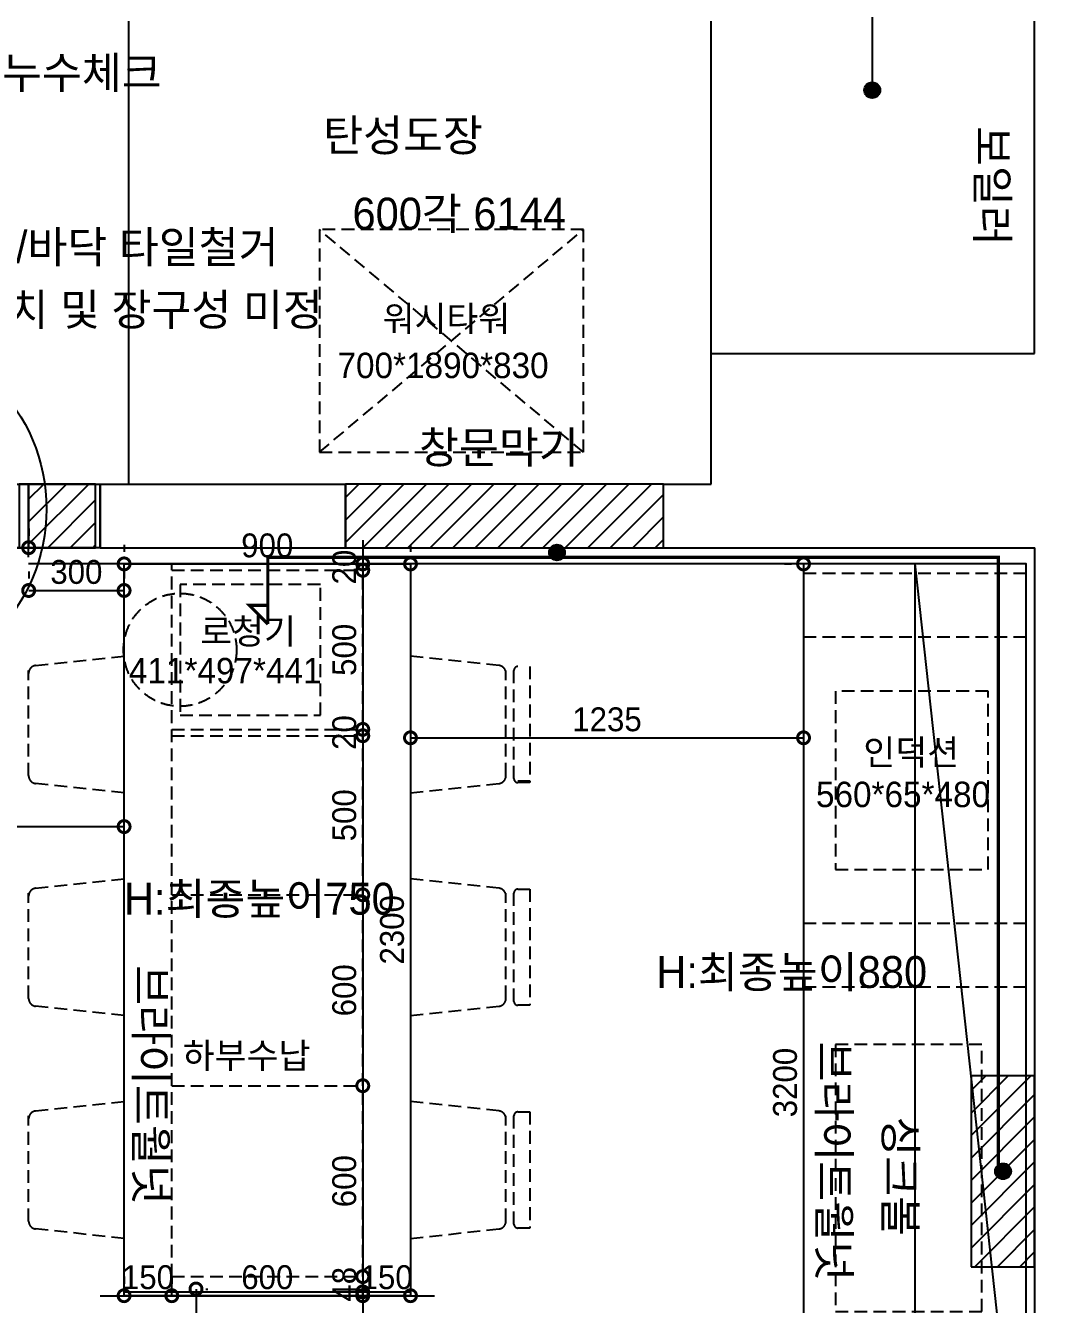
# Model space of a CAD drawing. Header units: inches. Extents: x -55157 to -7160, y -122257 to -52101.
# Drawn here: x -45033 to -41778, y -92090 to -88070 of the extents above; entities that cross this region are included whole.
import ezdxf

# ---------------------------------------------------------------- set-up
doc = ezdxf.new("R2010")
doc.units = ezdxf.units.IN
doc.header["$LTSCALE"] = 50
doc.header["$MEASUREMENT"] = 0
doc.linetypes.add('DH-HID2', pattern=[1.2, 0.8, -0.4])
doc.linetypes.add('HID', pattern=[2.5, 1.5, -1])
for name, color, linetype in [('0-ELC TEXT', 7, 'Continuous'), ('03-WAL NEW', 3, 'Continuous'), ('06-FUR', 6, 'Continuous'), ('07-DIM WAL', 5, 'Continuous'), ('3.기호.계단선', 30, 'Continuous'), ('CO-DO-FR', 7, 'Continuous'), ('FU-FURM', 251, 'DH-HID2'), ('Layer 1', 7, 'Continuous'), ('도면층2', 2, 'Continuous'), ('도면층4', 4, 'Continuous'), ('설비', 140, 'Continuous')]:
    doc.layers.add(name, color=color, linetype=linetype)
doc.styles.add('스타일1', font='HY울릉도M.TTF')
doc.styles.add('코레일둥고', font='Korail_Round_Gothic_Medium.ttf')
doc.dimstyles.new('30', dxfattribs={"dimscale": 30, "dimtxt": 2.5, "dimasz": 2.5, "dimexe": 1.25, "dimexo": 2, "dimtad": 1, "dimdec": 0, "dimtxsty": '스타일1', "dimblk": 'DOTSMALL', "dimcen": 2.5, "dimclrd": 1, "dimclre": 1, "dimclrt": 2, "dimadec": 0, "dimazin": 0, "dimtfac": 1, "dimtix": 1, "dimtmove": 0, "dimatfit": 3, "dimldrblk": 'DOTSMALL', "dimfxl": 1.25, "dimarcsym": 0})
pattern_1 = [(45, (-35, -34106.21), (-35.35534, 35.35534), [])]

# ---------------------------------------------------------------- blocks, each defined once
blk = doc.blocks.new('vudauseh')
at = {"layer": '3.기호.계단선'}
h = blk.add_hatch(color=256, dxfattribs=at)
edge = h.paths.add_edge_path()
edge.add_arc((-43362.7, -55620.2), 25, 0, 360)
h = blk.add_hatch(dxfattribs=at)
h.set_pattern_fill('_USER', color=256, scale=50, angle=45, style=0, pattern_type=0)
h.set_pattern_definition([(45, (0, 0), (-35.35534, 35.35534), [])])
h.paths.add_polyline_path([(-42061.7, -57865.2), (-41861.7, -57865.2), (-41861.7, -57265.2), (-42061.7, -57265.2)])
h = blk.add_hatch(color=256, dxfattribs=at)
edge = h.paths.add_edge_path()
edge.add_arc((-41961, -57565.2), 25, 0, 360)
blk.add_lwpolyline([(-42061.7, -57865.2), (-41861.7, -57865.2), (-41861.7, -57265.2), (-42061.7, -57265.2)], close=True, dxfattribs=at)
for centre in [(-43362.7, -55620.2), (-41961, -57565.2)]:
    blk.add_circle(centre, 25, dxfattribs=at)
at = {"layer": 'Layer 1'}
for p, q in [((-44707.7, -55405.2), (-44707.7, -53950.2)), ((-42877.7, -54995.2), (-42877.7, -53950.2))]:
    blk.add_line(p, q, dxfattribs=at)
at = {"layer": '도면층2'}
for p, q in [((-41861.7, -54995.2), (-41861.7, -53950.2)), ((-42877.7, -55405.2), (-42877.7, -54995.2)), ((-42877.7, -54995.2), (-41861.7, -54995.2)), ((-44797.7, -55605.2), (-44797.7, -55405.2)), ((-44797.7, -55405.2), (-44027.7, -55405.2)), ((-44797.7, -55605.2), (-44797.7, -55405.2)), ((-44027.7, -55605.2), (-44027.7, -55405.2)), ((-44027.7, -55605.2), (-44027.7, -55405.2)), ((-43027.7, -55605.2), (-43027.7, -55405.2)), ((-43027.7, -55405.2), (-42877.7, -55405.2)), ((-43027.7, -55605.2), (-43027.7, -55405.2)), ((-44797.7, -55605.2), (-44027.7, -55605.2)), ((-43027.7, -55605.2), (-41861, -55605.2)), ((-41861, -58865.2), (-41861, -55605.2))]:
    blk.add_line(p, q, dxfattribs=at)
at = {"layer": '도면층4'}
for p, q in [((-44797.7, -55605.2), (-44797.7, -55405.2)), ((-43027.7, -55405.2), (-44027.7, -55405.2)), ((-44027.7, -55405.2), (-44027.7, -55605.2)), ((-43027.7, -55605.2), (-43027.7, -55405.2)), ((-44027.7, -55605.2), (-43027.7, -55605.2))]:
    blk.add_line(p, q, dxfattribs=at)
blk.add_lwpolyline([(-44797.7, -55605.2), (-47012.7, -55605.2), (-47012.7, -55405.2), (-44797.7, -55405.2)], close=True, dxfattribs=at)
blk = doc.blocks.new('_DOTSMALL')
at = {"color": 0, "linetype": 'ByBlock', "const_width": 0.5}
blk.add_lwpolyline([(-0.0625, 0, 1), (0.0625, 0, 1)], format="xyb", close=True, dxfattribs=at)
blk = doc.blocks.new('*D253')
at = {"layer": '07-DIM WAL', "color": 1, "lineweight": -2, "transparency": 16777216}
for p, q in [((-43883, -89762.4), (-43860.5, -89762.4)), ((-43823, -89762.4), (-43823, -92062.4)), ((-43883, -92062.4), (-43860.5, -92062.4))]:
    blk.add_line(p, q, dxfattribs=at)
at = {"layer": 'Defpoints', "color": 0, "transparency": 16777216}
for p in [(-43823, -89762.4), (-43823, -92062.4), (-43823, -92062.4)]:
    blk.add_point(p, dxfattribs=at)
at = {"layer": '07-DIM WAL', "color": 1, "lineweight": -2, "transparency": 16777216, "xscale": 75, "yscale": 75, "zscale": 75}
for p, rotation in [((-43823, -89762.4), 90), ((-43823, -92062.4), 270)]:
    blk.add_blockref('_DOTSMALL', p, dxfattribs=dict(at, rotation=rotation))
at = {"layer": '07-DIM WAL', "color": 2, "transparency": 16777216, "insert": (-43880.7, -90912.4), "char_height": 75, "attachment_point": 5, "rotation": 90, "style": '스타일1'}
blk.add_mtext('2300', dxfattribs=at)
blk = doc.blocks.new('*D254')
at = {"layer": '07-DIM WAL', "color": 1, "lineweight": -2, "transparency": 16777216}
for p, q in [((-44723, -89702.4), (-44723, -89724.9)), ((-43823, -89702.4), (-43823, -89724.9)), ((-43823, -89762.4), (-44723, -89762.4))]:
    blk.add_line(p, q, dxfattribs=at)
at = {"layer": 'Defpoints', "color": 0, "transparency": 16777216}
for p in [(-44723, -89762.4), (-44723, -89762.4), (-43823, -89762.4)]:
    blk.add_point(p, dxfattribs=at)
at = {"layer": '07-DIM WAL', "color": 1, "lineweight": -2, "transparency": 16777216, "xscale": 75, "yscale": 75, "zscale": 75, "rotation": 180}
blk.add_blockref('_DOTSMALL', (-44723, -89762.4), dxfattribs=at)
at = {"layer": '07-DIM WAL', "color": 1, "lineweight": -2, "transparency": 16777216, "xscale": 75, "yscale": 75, "zscale": 75}
blk.add_blockref('_DOTSMALL', (-43823, -89762.4), dxfattribs=at)
at = {"layer": '07-DIM WAL', "color": 2, "transparency": 16777216, "insert": (-44273, -89704.7), "char_height": 75, "attachment_point": 5, "style": '스타일1'}
blk.add_mtext('900', dxfattribs=at)
blk = doc.blocks.new('*D255')
at = {"layer": '07-DIM WAL', "color": 1, "lineweight": -2, "transparency": 16777216}
for p, q in [((-46272.7, -90528), (-46272.7, -90550.5)), ((-44723, -90897.5), (-44723, -90550.5)), ((-46272.7, -90588), (-44723, -90588))]:
    blk.add_line(p, q, dxfattribs=at)
at = {"layer": 'Defpoints', "color": 0, "transparency": 16777216}
for p in [(-46272.7, -90588), (-44723, -90588), (-44723, -90957.5)]:
    blk.add_point(p, dxfattribs=at)
at = {"layer": '07-DIM WAL', "color": 1, "lineweight": -2, "transparency": 16777216, "xscale": 75, "yscale": 75, "zscale": 75, "rotation": 180}
blk.add_blockref('_DOTSMALL', (-46272.7, -90588), dxfattribs=at)
at = {"layer": '07-DIM WAL', "color": 1, "lineweight": -2, "transparency": 16777216, "xscale": 75, "yscale": 75, "zscale": 75}
blk.add_blockref('_DOTSMALL', (-44723, -90588), dxfattribs=at)
at = {"layer": '07-DIM WAL', "color": 2, "transparency": 16777216, "insert": (-45497.8, -90530.2), "char_height": 75, "attachment_point": 5, "style": '스타일1'}
blk.add_mtext('1550', dxfattribs=at)
blk = doc.blocks.new('*D256')
at = {"layer": '07-DIM WAL', "color": 1, "lineweight": -2, "transparency": 16777216}
for p, q in [((-44497, -92041.4), (-44497, -92871.4)), ((-44466, -92041.4), (-44459.5, -92041.4)), ((-44437, -92871.4), (-44459.5, -92871.4))]:
    blk.add_line(p, q, dxfattribs=at)
at = {"layer": 'Defpoints', "color": 0, "transparency": 16777216}
for p in [(-44526, -92041.4), (-44497, -92871.4), (-44497, -92871.4)]:
    blk.add_point(p, dxfattribs=at)
at = {"layer": '07-DIM WAL', "color": 1, "lineweight": -2, "transparency": 16777216, "xscale": 75, "yscale": 75, "zscale": 75}
for p, rotation in [((-44497, -92041.4), 90), ((-44497, -92871.4), 270)]:
    blk.add_blockref('_DOTSMALL', p, dxfattribs=dict(at, rotation=rotation))
at = {"layer": '07-DIM WAL', "color": 2, "transparency": 16777216, "insert": (-44554.8, -92456.4), "char_height": 75, "attachment_point": 5, "rotation": 90, "style": '스타일1'}
blk.add_mtext('830', dxfattribs=at)
blk = doc.blocks.new('*D257')
at = {"layer": '07-DIM WAL', "color": 1, "lineweight": -2, "transparency": 16777216}
for p, q in [((-44723, -92002.4), (-44723, -92024.9)), ((-44573, -92002.4), (-44573, -92024.9)), ((-44798, -92062.4), (-44498, -92062.4))]:
    blk.add_line(p, q, dxfattribs=at)
at = {"layer": 'Defpoints', "color": 0, "transparency": 16777216}
for p in [(-44723, -92062.4), (-44573, -92062.4), (-44573, -92062.4)]:
    blk.add_point(p, dxfattribs=at)
at = {"layer": '07-DIM WAL', "color": 1, "lineweight": -2, "transparency": 16777216, "xscale": 75, "yscale": 75, "zscale": 75}
blk.add_blockref('_DOTSMALL', (-44723, -92062.4), dxfattribs=at)
at = {"layer": '07-DIM WAL', "color": 1, "lineweight": -2, "transparency": 16777216, "xscale": 75, "yscale": 75, "zscale": 75, "rotation": 180}
blk.add_blockref('_DOTSMALL', (-44573, -92062.4), dxfattribs=at)
at = {"layer": '07-DIM WAL', "color": 2, "transparency": 16777216, "insert": (-44648, -92004.7), "char_height": 75, "attachment_point": 5, "style": '스타일1'}
blk.add_mtext('150', dxfattribs=at)
blk = doc.blocks.new('*D258')
at = {"layer": '07-DIM WAL', "color": 1, "lineweight": -2, "transparency": 16777216}
for p, q in [((-44573, -92002.4), (-44573, -92024.9)), ((-43973, -92002.4), (-43973, -92024.9)), ((-44573, -92062.4), (-43973, -92062.4))]:
    blk.add_line(p, q, dxfattribs=at)
at = {"layer": 'Defpoints', "color": 0, "transparency": 16777216}
for p in [(-44573, -92062.4), (-43973, -92062.4), (-43973, -92062.4)]:
    blk.add_point(p, dxfattribs=at)
at = {"layer": '07-DIM WAL', "color": 1, "lineweight": -2, "transparency": 16777216, "xscale": 75, "yscale": 75, "zscale": 75, "rotation": 180}
blk.add_blockref('_DOTSMALL', (-44573, -92062.4), dxfattribs=at)
at = {"layer": '07-DIM WAL', "color": 1, "lineweight": -2, "transparency": 16777216, "xscale": 75, "yscale": 75, "zscale": 75}
blk.add_blockref('_DOTSMALL', (-43973, -92062.4), dxfattribs=at)
at = {"layer": '07-DIM WAL', "color": 2, "transparency": 16777216, "insert": (-44273, -92004.7), "char_height": 75, "attachment_point": 5, "style": '스타일1'}
blk.add_mtext('600', dxfattribs=at)
blk = doc.blocks.new('*D259')
at = {"layer": '07-DIM WAL', "color": 1, "lineweight": -2, "transparency": 16777216}
for p, q in [((-43973, -92002.4), (-43973, -92024.9)), ((-43823, -92002.4), (-43823, -92024.9)), ((-44048, -92062.4), (-43748, -92062.4))]:
    blk.add_line(p, q, dxfattribs=at)
at = {"layer": 'Defpoints', "color": 0, "transparency": 16777216}
for p in [(-43973, -92062.4), (-43823, -92062.4), (-43823, -92062.4)]:
    blk.add_point(p, dxfattribs=at)
at = {"layer": '07-DIM WAL', "color": 1, "lineweight": -2, "transparency": 16777216, "xscale": 75, "yscale": 75, "zscale": 75}
blk.add_blockref('_DOTSMALL', (-43973, -92062.4), dxfattribs=at)
at = {"layer": '07-DIM WAL', "color": 1, "lineweight": -2, "transparency": 16777216, "xscale": 75, "yscale": 75, "zscale": 75, "rotation": 180}
blk.add_blockref('_DOTSMALL', (-43823, -92062.4), dxfattribs=at)
at = {"layer": '07-DIM WAL', "color": 2, "transparency": 16777216, "insert": (-43898, -92004.7), "char_height": 75, "attachment_point": 5, "style": '스타일1'}
blk.add_mtext('150', dxfattribs=at)
blk = doc.blocks.new('*D355')
at = {"layer": '07-DIM WAL', "color": 1, "lineweight": -2, "transparency": 16777216}
for p, q in [((-46022.8, -89651.4), (-46022.8, -89673.9)), ((-45022.8, -89651.4), (-45022.8, -89673.9)), ((-46022.8, -89711.4), (-45022.8, -89711.4))]:
    blk.add_line(p, q, dxfattribs=at)
at = {"layer": 'Defpoints', "color": 0, "transparency": 16777216}
for p in [(-46022.8, -89711.4), (-45022.8, -89711.4), (-45022.8, -89711.4)]:
    blk.add_point(p, dxfattribs=at)
at = {"layer": '07-DIM WAL', "color": 1, "lineweight": -2, "transparency": 16777216, "xscale": 75, "yscale": 75, "zscale": 75, "rotation": 180}
blk.add_blockref('_DOTSMALL', (-46022.8, -89711.4), dxfattribs=at)
at = {"layer": '07-DIM WAL', "color": 1, "lineweight": -2, "transparency": 16777216, "xscale": 75, "yscale": 75, "zscale": 75}
blk.add_blockref('_DOTSMALL', (-45022.8, -89711.4), dxfattribs=at)
at = {"layer": '07-DIM WAL', "color": 2, "transparency": 16777216, "insert": (-45522.8, -89653.7), "char_height": 75, "attachment_point": 5, "style": '스타일1'}
blk.add_mtext('1000', dxfattribs=at)
blk = doc.blocks.new('*D356')
at = {"layer": '07-DIM WAL', "color": 1, "lineweight": -2, "transparency": 16777216}
for p, q in [((-45022.8, -89785.9), (-45022.8, -89808.4)), ((-44723, -89785.9), (-44723, -89808.4)), ((-45022.8, -89845.9), (-44723, -89845.9))]:
    blk.add_line(p, q, dxfattribs=at)
at = {"layer": 'Defpoints', "color": 0, "transparency": 16777216}
for p in [(-45022.8, -89845.9), (-44723, -89845.9), (-44723, -89845.9)]:
    blk.add_point(p, dxfattribs=at)
at = {"layer": '07-DIM WAL', "color": 1, "lineweight": -2, "transparency": 16777216, "xscale": 75, "yscale": 75, "zscale": 75, "rotation": 180}
blk.add_blockref('_DOTSMALL', (-45022.8, -89845.9), dxfattribs=at)
at = {"layer": '07-DIM WAL', "color": 1, "lineweight": -2, "transparency": 16777216, "xscale": 75, "yscale": 75, "zscale": 75}
blk.add_blockref('_DOTSMALL', (-44723, -89845.9), dxfattribs=at)
at = {"layer": '07-DIM WAL', "color": 2, "transparency": 16777216, "insert": (-44872.9, -89788.1), "char_height": 75, "attachment_point": 5, "style": '스타일1'}
blk.add_mtext('300', dxfattribs=at)
blk = doc.blocks.new('*D398')
at = {"layer": '07-DIM WAL', "color": 1, "lineweight": -2, "transparency": 16777216}
for p, q in [((-42648, -89762.4), (-42625.5, -89762.4)), ((-42588, -89762.4), (-42588, -92962.4)), ((-42648, -92962.4), (-42625.5, -92962.4))]:
    blk.add_line(p, q, dxfattribs=at)
at = {"layer": 'Defpoints', "color": 0, "transparency": 16777216}
for p in [(-42588, -89762.4), (-42588, -92962.4), (-42588, -92962.4)]:
    blk.add_point(p, dxfattribs=at)
at = {"layer": '07-DIM WAL', "color": 1, "lineweight": -2, "transparency": 16777216, "xscale": 75, "yscale": 75, "zscale": 75}
for p, rotation in [((-42588, -89762.4), 90), ((-42588, -92962.4), 270)]:
    blk.add_blockref('_DOTSMALL', p, dxfattribs=dict(at, rotation=rotation))
at = {"layer": '07-DIM WAL', "color": 2, "transparency": 16777216, "insert": (-42645.7, -91392.4), "char_height": 75, "attachment_point": 5, "rotation": 90, "style": '스타일1'}
blk.add_mtext('3200', dxfattribs=at)
blk = doc.blocks.new('*D405')
at = {"layer": '07-DIM WAL', "color": 1, "lineweight": -2, "transparency": 16777216}
for p, q in [((-43973, -89687.4), (-43973, -89857.4)), ((-44033, -89762.4), (-44010.5, -89762.4)), ((-44033, -89782.4), (-44010.5, -89782.4))]:
    blk.add_line(p, q, dxfattribs=at)
at = {"layer": 'Defpoints', "color": 0, "transparency": 16777216}
for p in [(-43973, -89762.4), (-43973, -89782.4), (-43973, -89782.4)]:
    blk.add_point(p, dxfattribs=at)
at = {"layer": '07-DIM WAL', "color": 1, "lineweight": -2, "transparency": 16777216, "xscale": 75, "yscale": 75, "zscale": 75}
for p, rotation in [((-43973, -89762.4), 270), ((-43973, -89782.4), 90)]:
    blk.add_blockref('_DOTSMALL', p, dxfattribs=dict(at, rotation=rotation))
at = {"layer": '07-DIM WAL', "color": 2, "transparency": 16777216, "insert": (-44030.7, -89772.4), "char_height": 75, "attachment_point": 5, "rotation": 90, "style": '스타일1'}
blk.add_mtext('20', dxfattribs=at)
blk = doc.blocks.new('*D406')
at = {"layer": '07-DIM WAL', "color": 1, "lineweight": -2, "transparency": 16777216}
for p, q in [((-44033, -89782.4), (-44010.5, -89782.4)), ((-43973, -89782.4), (-43973, -90282.4)), ((-44033, -90282.4), (-44010.5, -90282.4))]:
    blk.add_line(p, q, dxfattribs=at)
at = {"layer": 'Defpoints', "color": 0, "transparency": 16777216}
for p in [(-43973, -89782.4), (-43973, -90282.4), (-43973, -90282.4)]:
    blk.add_point(p, dxfattribs=at)
at = {"layer": '07-DIM WAL', "color": 1, "lineweight": -2, "transparency": 16777216, "xscale": 75, "yscale": 75, "zscale": 75}
for p, rotation in [((-43973, -89782.4), 90), ((-43973, -90282.4), 270)]:
    blk.add_blockref('_DOTSMALL', p, dxfattribs=dict(at, rotation=rotation))
at = {"layer": '07-DIM WAL', "color": 2, "transparency": 16777216, "insert": (-44030.7, -90032.4), "char_height": 75, "attachment_point": 5, "rotation": 90, "style": '스타일1'}
blk.add_mtext('500', dxfattribs=at)
blk = doc.blocks.new('*D407')
at = {"layer": '07-DIM WAL', "color": 1, "lineweight": -2, "transparency": 16777216}
for p, q in [((-43973, -90207.4), (-43973, -90377.4)), ((-44033, -90282.4), (-44010.5, -90282.4)), ((-44033, -90302.4), (-44010.5, -90302.4))]:
    blk.add_line(p, q, dxfattribs=at)
at = {"layer": 'Defpoints', "color": 0, "transparency": 16777216}
for p in [(-43973, -90282.4), (-43973, -90302.4), (-43973, -90302.4)]:
    blk.add_point(p, dxfattribs=at)
at = {"layer": '07-DIM WAL', "color": 1, "lineweight": -2, "transparency": 16777216, "xscale": 75, "yscale": 75, "zscale": 75}
for p, rotation in [((-43973, -90282.4), 270), ((-43973, -90302.4), 90)]:
    blk.add_blockref('_DOTSMALL', p, dxfattribs=dict(at, rotation=rotation))
at = {"layer": '07-DIM WAL', "color": 2, "transparency": 16777216, "insert": (-44030.7, -90292.4), "char_height": 75, "attachment_point": 5, "rotation": 90, "style": '스타일1'}
blk.add_mtext('20', dxfattribs=at)
blk = doc.blocks.new('*D408')
at = {"layer": '07-DIM WAL', "color": 1, "lineweight": -2, "transparency": 16777216}
for p, q in [((-44033, -90302.4), (-44010.5, -90302.4)), ((-43973, -90302.4), (-43973, -90802.4)), ((-44033, -90802.4), (-44010.5, -90802.4))]:
    blk.add_line(p, q, dxfattribs=at)
at = {"layer": 'Defpoints', "color": 0, "transparency": 16777216}
for p in [(-43973, -90302.4), (-43973, -90802.4), (-43973, -90802.4)]:
    blk.add_point(p, dxfattribs=at)
at = {"layer": '07-DIM WAL', "color": 1, "lineweight": -2, "transparency": 16777216, "xscale": 75, "yscale": 75, "zscale": 75}
for p, rotation in [((-43973, -90302.4), 90), ((-43973, -90802.4), 270)]:
    blk.add_blockref('_DOTSMALL', p, dxfattribs=dict(at, rotation=rotation))
at = {"layer": '07-DIM WAL', "color": 2, "transparency": 16777216, "insert": (-44030.7, -90552.4), "char_height": 75, "attachment_point": 5, "rotation": 90, "style": '스타일1'}
blk.add_mtext('500', dxfattribs=at)
blk = doc.blocks.new('*D409')
at = {"layer": '07-DIM WAL', "color": 1, "lineweight": -2, "transparency": 16777216}
for p, q in [((-44033, -90802.4), (-44010.5, -90802.4)), ((-43973, -90802.4), (-43973, -91402.4)), ((-44033, -91402.4), (-44010.5, -91402.4))]:
    blk.add_line(p, q, dxfattribs=at)
at = {"layer": 'Defpoints', "color": 0, "transparency": 16777216}
for p in [(-43973, -90802.4), (-43973, -91402.4), (-43973, -91402.4)]:
    blk.add_point(p, dxfattribs=at)
at = {"layer": '07-DIM WAL', "color": 1, "lineweight": -2, "transparency": 16777216, "xscale": 75, "yscale": 75, "zscale": 75}
for p, rotation in [((-43973, -90802.4), 90), ((-43973, -91402.4), 270)]:
    blk.add_blockref('_DOTSMALL', p, dxfattribs=dict(at, rotation=rotation))
at = {"layer": '07-DIM WAL', "color": 2, "transparency": 16777216, "insert": (-44030.8, -91102.4), "char_height": 75, "attachment_point": 5, "rotation": 90, "style": '스타일1'}
blk.add_mtext('600', dxfattribs=at)
blk = doc.blocks.new('*D410')
at = {"layer": '07-DIM WAL', "color": 1, "lineweight": -2, "transparency": 16777216}
for p, q in [((-44033, -91402.4), (-44010.5, -91402.4)), ((-43973, -91402.4), (-43973, -92002.4)), ((-44033, -92002.4), (-44010.5, -92002.4))]:
    blk.add_line(p, q, dxfattribs=at)
at = {"layer": 'Defpoints', "color": 0, "transparency": 16777216}
for p in [(-43973, -91402.4), (-43973, -92002.4), (-43973, -92002.4)]:
    blk.add_point(p, dxfattribs=at)
at = {"layer": '07-DIM WAL', "color": 1, "lineweight": -2, "transparency": 16777216, "xscale": 75, "yscale": 75, "zscale": 75}
for p, rotation in [((-43973, -91402.4), 90), ((-43973, -92002.4), 270)]:
    blk.add_blockref('_DOTSMALL', p, dxfattribs=dict(at, rotation=rotation))
at = {"layer": '07-DIM WAL', "color": 2, "transparency": 16777216, "insert": (-44030.8, -91702.4), "char_height": 75, "attachment_point": 5, "rotation": 90, "style": '스타일1'}
blk.add_mtext('600', dxfattribs=at)
blk = doc.blocks.new('*D411')
at = {"layer": '07-DIM WAL', "color": 1, "lineweight": -2, "transparency": 16777216}
for p, q in [((-43973, -91927.4), (-43973, -92125.4)), ((-44033, -92002.4), (-44010.5, -92002.4)), ((-44033, -92050.4), (-44010.5, -92050.4))]:
    blk.add_line(p, q, dxfattribs=at)
at = {"layer": 'Defpoints', "color": 0, "transparency": 16777216}
for p in [(-43973, -92002.4), (-43973, -92050.4), (-43973, -92050.4)]:
    blk.add_point(p, dxfattribs=at)
at = {"layer": '07-DIM WAL', "color": 1, "lineweight": -2, "transparency": 16777216, "xscale": 75, "yscale": 75, "zscale": 75}
for p, rotation in [((-43973, -92002.4), 270), ((-43973, -92050.4), 90)]:
    blk.add_blockref('_DOTSMALL', p, dxfattribs=dict(at, rotation=rotation))
at = {"layer": '07-DIM WAL', "color": 2, "transparency": 16777216, "insert": (-44030.7, -92026.4), "char_height": 75, "attachment_point": 5, "rotation": 90, "style": '스타일1'}
blk.add_mtext('48', dxfattribs=at)
blk = doc.blocks.new('*D442')
at = {"layer": '07-DIM WAL', "color": 1, "lineweight": -2, "transparency": 16777216}
for p, q in [((-43823, -90249), (-43823, -90271.5)), ((-42588, -90249), (-42588, -90271.5)), ((-43823, -90309), (-42588, -90309))]:
    blk.add_line(p, q, dxfattribs=at)
at = {"layer": 'Defpoints', "color": 0, "transparency": 16777216}
for p in [(-43823, -90309), (-42588, -90309), (-42588, -90309)]:
    blk.add_point(p, dxfattribs=at)
at = {"layer": '07-DIM WAL', "color": 1, "lineweight": -2, "transparency": 16777216, "xscale": 75, "yscale": 75, "zscale": 75, "rotation": 180}
blk.add_blockref('_DOTSMALL', (-43823, -90309), dxfattribs=at)
at = {"layer": '07-DIM WAL', "color": 1, "lineweight": -2, "transparency": 16777216, "xscale": 75, "yscale": 75, "zscale": 75}
blk.add_blockref('_DOTSMALL', (-42588, -90309), dxfattribs=at)
at = {"layer": '07-DIM WAL', "color": 2, "transparency": 16777216, "insert": (-43205.5, -90251.3), "char_height": 75, "attachment_point": 5, "style": '스타일1'}
blk.add_mtext('1235', dxfattribs=at)

msp = doc.modelspace()

# ---------------------------------------------------------------- hatches: boundary and pattern name
at = {"layer": '0-ELC TEXT'}
h = msp.add_hatch(color=256, dxfattribs=at)
h.dxf.hatch_style = 1
edge = h.paths.add_edge_path()
edge.add_arc((-42372.131, -88273.479), 25, 90, 450)
h = msp.add_hatch(color=256, dxfattribs=at)
h.dxf.hatch_style = 1
edge = h.paths.add_edge_path()
edge.add_arc((-42372.131, -88273.479), 25, 90, 450)
at = {"layer": '03-WAL NEW'}
h = msp.add_hatch(dxfattribs=at)
h.set_pattern_fill('_USER', color=256, scale=50, angle=45, pattern_type=0)
h.set_pattern_definition(pattern_1)
h.paths.add_polyline_path([(-44812.686, -89511.45), (-45022.826, -89511.45), (-45022.826, -89711.45), (-44812.686, -89711.45)])
h = msp.add_hatch(dxfattribs=at)
h.set_pattern_fill('_USER', color=256, scale=50, angle=45, pattern_type=0)
h.set_pattern_definition(pattern_1)
h.paths.add_polyline_path([(-43027.686, -89711.45), (-43027.686, -89511.45), (-44027.686, -89511.45), (-44027.686, -89711.45)])

# ---------------------------------------------------------------- linework, layer by layer
at = {"layer": '0-ELC TEXT'}
msp.add_lwpolyline([(-41378.435, -87488.95), (-42372.131, -87488.95), (-42372.131, -88273.479)], dxfattribs=at)
msp.add_circle((-42372.131, -88273.479), 25, dxfattribs=at)
msp.add_circle((-42372.131, -88273.479), 25, dxfattribs=at)
at = {"layer": '03-WAL NEW'}
msp.add_lwpolyline([(-44812.686, -89511.45), (-45022.826, -89511.45), (-45022.826, -89711.45), (-44812.686, -89711.45)], close=True, dxfattribs=at)
at = {"layer": '06-FUR'}
msp.add_line((-44722.967, -92050.45), (-43822.967, -92050.45), dxfattribs=at)
for points in [[(-43822.967, -92062.45), (-44722.967, -92062.45), (-44722.967, -89762.45), (-43822.967, -89762.45)], [(-42587.967, -89762.45), (-42587.967, -92962.45), (-41887.967, -92962.45), (-41887.967, -89762.45)]]:
    msp.add_lwpolyline(points, close=True, dxfattribs=at)
for points in [[(-42237.967, -89762.45), (-41887.967, -92962.45)], [(-42237.967, -89762.45), (-42237.967, -92962.45)]]:
    msp.add_lwpolyline(points, dxfattribs=at)
at = {"layer": '3.기호.계단선'}
msp.add_line((-45022.826, -89741.45), (-45022.826, -89711.45), dxfattribs=at)
at = {"layer": '3.기호.계단선', "linetype": 'HID', "const_width": 10}
for points in [[(-41975.967, -91671.45), (-41975.967, -89741.459), (-44271.046, -89741.459), (-44271.046, -89951.612)], [(-44271.046, -89951.612), (-44329.15, -89892.601), (-44271.046, -89892.601)]]:
    msp.add_lwpolyline(points, dxfattribs=at)
at = {"layer": '3.기호.계단선'}
msp.add_lwpolyline([(-43354.686, -92962.45), (-41887.967, -92962.45), (-41887.967, -89762.45), (-45022.826, -89762.45)], dxfattribs=at)
at = {"layer": 'CO-DO-FR'}
msp.add_lwpolyline([(-45022.826, -89511.45), (-45052.826, -89511.45), (-45052.826, -89711.45), (-45022.826, -89711.45)], close=True, dxfattribs=at)
at = {"layer": 'FU-FURM'}
for p, q in [((-43279.296, -89411.45), (-44109.296, -88711.45)), ((-44109.296, -89411.45), (-43279.296, -88711.45)), ((-44572.967, -92062.45), (-44572.967, -89762.45)), ((-44572.967, -89782.45), (-43972.967, -89782.45)), ((-43972.967, -92062.45), (-43972.967, -89762.45)), ((-41887.967, -89792.45), (-42587.967, -89792.45)), ((-41887.967, -89992.45), (-42587.967, -89992.45)), ((-45001.271, -90081.703), (-44722.967, -90052.083)), ((-43544.663, -90081.703), (-43822.967, -90052.083)), ((-45022.967, -90427.803), (-45022.967, -90097.096)), ((-43522.967, -90427.803), (-43522.967, -90097.096)), ((-43497.967, -90437.191), (-43497.967, -90097.096)), ((-43447.967, -90084.596), (-43447.967, -90449.691)), ((-44572.967, -90282.45), (-43972.967, -90282.45)), ((-44572.967, -90302.45), (-43972.967, -90302.45)), ((-44722.967, -90482.204), (-45001.271, -90452.584)), ((-43822.967, -90482.204), (-43544.663, -90452.584)), ((-43485.467, -90444.466), (-43447.967, -90444.466)), ((-43447.967, -90449.691), (-43485.467, -90449.691)), ((-45001.271, -90781.703), (-44722.967, -90752.083)), ((-43544.663, -90781.703), (-43822.967, -90752.083)), ((-43485.467, -90784.596), (-43447.967, -90784.596)), ((-43447.967, -90784.596), (-43447.967, -91149.691)), ((-45022.967, -91127.803), (-45022.967, -90797.096)), ((-44572.967, -90802.45), (-43972.967, -90802.45)), ((-43522.967, -91127.803), (-43522.967, -90797.096)), ((-43497.967, -91137.191), (-43497.967, -90797.096)), ((-41887.967, -90892.45), (-42587.967, -90892.45)), ((-41887.967, -91092.45), (-42587.967, -91092.45)), ((-44722.967, -91182.204), (-45001.271, -91152.584)), ((-43822.967, -91182.204), (-43544.663, -91152.584)), ((-43447.967, -91149.691), (-43485.467, -91149.691)), ((-44572.967, -91402.45), (-43972.967, -91402.45)), ((-45001.271, -91481.703), (-44722.967, -91452.083)), ((-43544.663, -91481.703), (-43822.967, -91452.083)), ((-45022.967, -91827.803), (-45022.967, -91497.096)), ((-43522.967, -91827.803), (-43522.967, -91497.096)), ((-43497.967, -91837.191), (-43497.967, -91497.096)), ((-43485.467, -91484.596), (-43447.967, -91484.596)), ((-43447.967, -91484.596), (-43447.967, -91849.691)), ((-44722.967, -91882.204), (-45001.271, -91852.584)), ((-43822.967, -91882.204), (-43544.663, -91852.584)), ((-43447.967, -91849.691), (-43485.467, -91849.691)), ((-44572.967, -92002.45), (-43972.967, -92002.45))]:
    msp.add_line(p, q, dxfattribs=at)
for points in [[(-43279.296, -89411.45), (-43279.296, -88711.45), (-44109.296, -88711.45), (-44109.296, -89411.45)], [(-44547.125, -90237.95), (-44106.125, -90237.95), (-44106.125, -89826.95), (-44547.125, -89826.95)], [(-42007.967, -90722.45), (-42007.967, -90162.45), (-42487.967, -90162.45), (-42487.967, -90722.45)], [(-42487.967, -91272.45), (-42487.967, -92112.45), (-42027.967, -92112.45), (-42027.967, -91272.45)]]:
    msp.add_lwpolyline(points, close=True, dxfattribs=at)
msp.add_circle((-44547.125, -90032.45), 177.5, dxfattribs=at)
for centre, radius, start, end in [((-44997.967, -90106.484), 25, 97.594643, 180), ((-43547.967, -90106.484), 25, 0, 82.405357), ((-43485.467, -90097.096), 12.5, 90, 180), ((-44997.967, -90427.803), 25, 180, 262.405357), ((-43547.967, -90427.803), 25, 277.594643, 0), ((-43485.467, -90437.191), 12.5, 180, 270), ((-44997.967, -90806.484), 25, 97.594643, 180), ((-43547.967, -90806.484), 25, 0, 82.405357), ((-43485.467, -90797.096), 12.5, 90, 180), ((-44997.967, -91127.803), 25, 180, 262.405357), ((-43547.967, -91127.803), 25, 277.594643, 0), ((-43485.467, -91137.191), 12.5, 180, 270), ((-44997.967, -91506.484), 25, 97.594643, 180), ((-43547.967, -91506.484), 25, 0, 82.405357), ((-43485.467, -91497.096), 12.5, 90, 180), ((-44997.967, -91827.803), 25, 180, 262.405357), ((-43547.967, -91827.803), 25, 277.594643, 0), ((-43485.467, -91837.191), 12.5, 180, 270)]:
    msp.add_arc(centre, radius, start, end, dxfattribs=at)
at = {"layer": '설비'}
msp.add_circle((-45524.536, -89589.597), 557.962, dxfattribs=at)

# ---------------------------------------------------------------- block references
msp.add_blockref('vudauseh', (0, -34106.209))

# ---------------------------------------------------------------- texts
at = {"layer": '0-ELC TEXT', "style": '코레일둥고'}
for s, p in [('탄성도장', (-44097.358, -88465.404)), ('기존 벽/바닥 타일철거', (-45475.88, -88816.647)), ('기존 벽/바닥 타일철거', (-45475.88, -88816.647)), ('세탁기위치 및 장구성 미정', (-45588.113, -89013.053)), ('창문막기', (-43796.241, -89446.257))]:
    msp.add_text(s, height=100, dxfattribs=at).set_placement(p)
msp.add_text('보일러', height=100, rotation=270, dxfattribs=at).set_placement((-42044.687, -88386.124))
at = {"layer": '3.기호.계단선', "color": 10, "style": '코레일둥고'}
msp.add_text('누수체크', height=100, dxfattribs=at).set_placement((-45106.541, -88268.177))
at = {"layer": '3.기호.계단선', "color": 140, "linetype": 'HID', "style": '코레일둥고'}
for s, p in [('600각 6144', (-44005.307, -88711.45)), ('H:최종높이750', (-44723.357, -90864.563)), ('H:최종높이880', (-43050.568, -91094.855))]:
    msp.add_text(s, height=100, dxfattribs=at).set_placement(p)
for p in [(-44688.604, -91023.56), (-42541.821, -91263.501)]:
    msp.add_text('브라이트월넛', height=100, rotation=270, dxfattribs=at).set_placement(p)
at = {"layer": 'FU-FURM', "style": '코레일둥고'}
for s, p in [('워시타워', (-43910.735, -89031.167)), ('700*1890*830', (-44052.45, -89178.551)), ('로청기', (-44484.011, -90014.405)), ('411*497*441', (-44707.826, -90137.754)), ('인덕션', (-42400.117, -90394.403)), ('560*65*480', (-42548.861, -90526.822)), ('하부수납', (-44538.844, -91347.494))]:
    msp.add_text(s, height=80, dxfattribs=at).set_placement(p)
msp.add_text('싱크볼', height=100, rotation=270, dxfattribs=at).set_placement((-42333.757, -91498.575))

# ---------------------------------------------------------------- dimensions: what is measured, and where the dimension line sits
at = {"layer": '07-DIM WAL'}
for base, p1, p2, picture, middle in [((-45022.826, -89711.45), (-46022.826, -89711.45), (-45022.826, -89711.45), '*D355', (-45522.826, -89653.702)), ((-44722.967, -89762.45), (-43822.967, -89762.45), (-44722.967, -89762.45), '*D254', (-44272.967, -89704.652)), ((-44722.967, -89845.894), (-45022.826, -89845.894), (-44722.967, -89845.894), '*D356', (-44872.897, -89788.146)), ((-42587.967, -90309.012), (-43822.967, -90309.012), (-42587.967, -90309.012), '*D442', (-43205.467, -90251.264)), ((-44722.967, -90587.991), (-46272.686, -90587.991), (-44722.967, -90957.529), '*D255', (-45497.826, -90530.243)), ((-44572.967, -92062.45), (-44722.967, -92062.45), (-44572.967, -92062.45), '*D257', (-44647.967, -92004.702)), ((-43972.967, -92062.45), (-44572.967, -92062.45), (-43972.967, -92062.45), '*D258', (-44272.967, -92004.652)), ((-43822.967, -92062.45), (-43972.967, -92062.45), (-43822.967, -92062.45), '*D259', (-43897.967, -92004.702))]:
    dim = msp.add_linear_dim(base=base, p1=p1, p2=p2, dimstyle='30', dxfattribs=at)
    dim.commit()
    dim.dimension.update_dxf_attribs({"geometry": picture, "text_midpoint": middle})
for base, p1, p2, picture, middle in [((-43972.967, -89782.45), (-43972.967, -89762.45), (-43972.967, -89782.45), '*D405', (-44030.715, -89772.45)), ((-43822.967, -92062.45), (-43822.967, -89762.45), (-43822.967, -92062.45), '*D253', (-43880.715, -90912.45)), ((-43972.967, -90282.45), (-43972.967, -89782.45), (-43972.967, -90282.45), '*D406', (-44030.715, -90032.45)), ((-43972.967, -90302.45), (-43972.967, -90282.45), (-43972.967, -90302.45), '*D407', (-44030.715, -90292.45)), ((-44496.967, -92871.45), (-44525.967, -92041.45), (-44496.967, -92871.45), '*D256', (-44554.765, -92456.45))]:
    dim = msp.add_linear_dim(base=base, p1=p1, p2=p2, angle=90, dimstyle='30', dxfattribs=at)
    dim.commit()
    dim.dimension.update_dxf_attribs({"geometry": picture, "text_midpoint": middle})
dim = msp.add_linear_dim(base=(-42587.967, -92962.45), p1=(-42587.967, -89762.45), p2=(-42587.967, -92962.45), angle=90, dimstyle='30', dxfattribs=at)
dim.commit()
dim.dimension.update_dxf_attribs({"geometry": '*D398', "text_midpoint": (-42587.967, -91392.45), "dimtype": 160})
for base, p1, p2, picture, middle in [((-43972.967, -90802.45), (-43972.967, -90302.45), (-43972.967, -90802.45), '*D408', (-44030.715, -90552.45)), ((-43972.967, -91402.45), (-43972.967, -90802.45), (-43972.967, -91402.45), '*D409', (-44030.765, -91102.45)), ((-43972.967, -92002.45), (-43972.967, -91402.45), (-43972.967, -92002.45), '*D410', (-44030.765, -91702.45)), ((-43972.967, -92050.45), (-43972.967, -92002.45), (-43972.967, -92050.45), '*D411', (-44030.715, -92026.45))]:
    dim = msp.add_linear_dim(base=base, p1=p1, p2=p2, angle=90, dimstyle='30', override={"dimtmove": 1}, dxfattribs=at)
    dim.commit()
    dim.dimension.update_dxf_attribs({"geometry": picture, "text_midpoint": middle})

doc.saveas('drawing.dxf')
